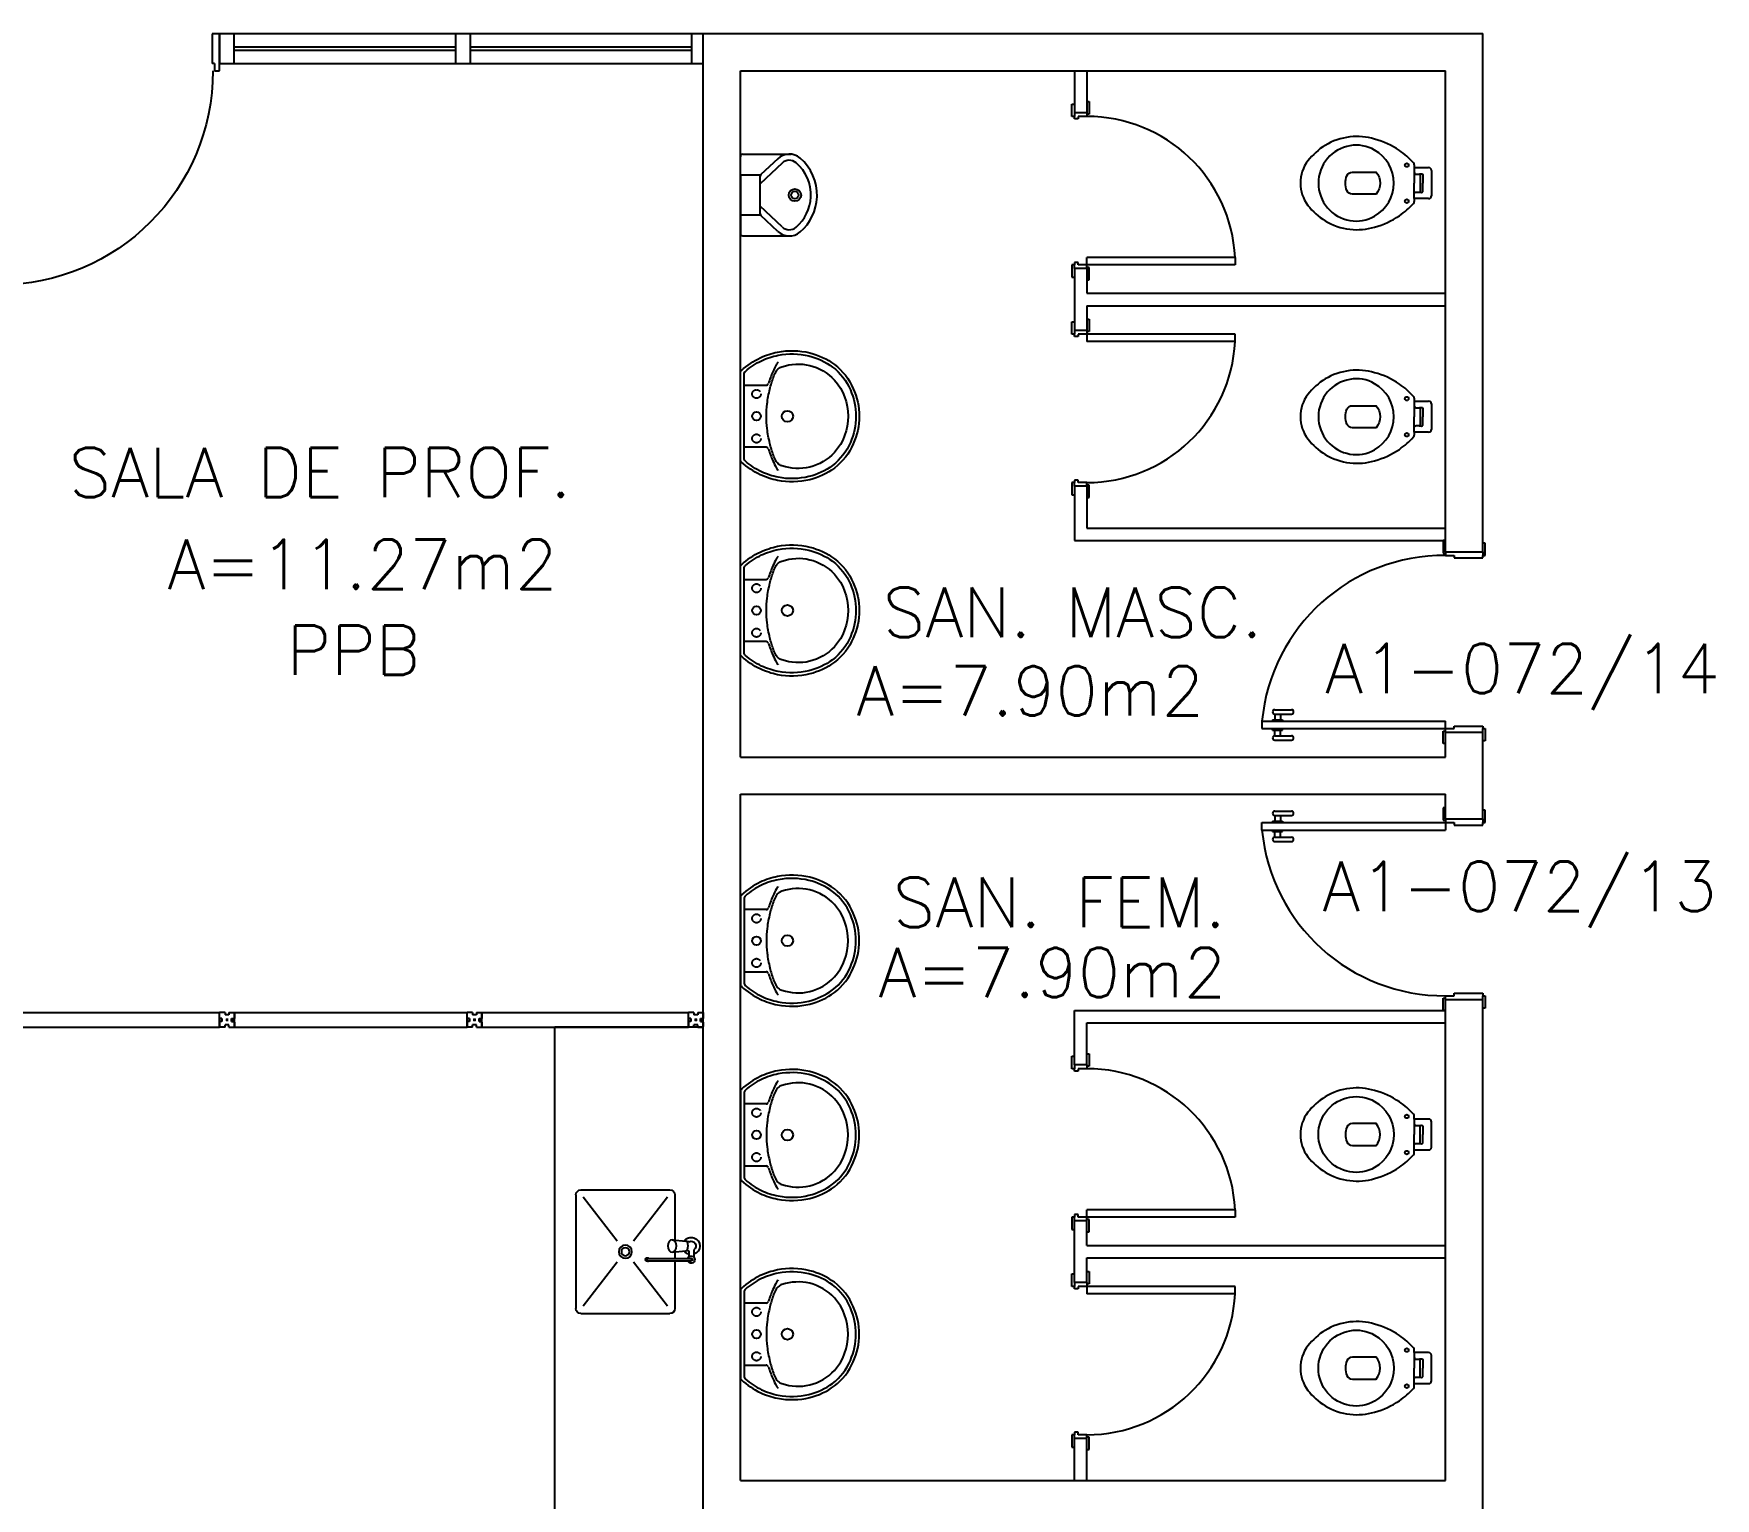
# Model space of a CAD drawing. Extents: x -31 to 207, y 425 to 518.
# Drawn here: x 48.51 to 55.3, y 447.4 to 453.32 of the extents above; entities that cross this region are included whole.
import ezdxf
from ezdxf.enums import TextEntityAlignment as Align

# ---------------------------------------------------------------- set-up
doc = ezdxf.new("R2010")
doc.units = 0
doc.header["$LTSCALE"] = 0.01
doc.header["$MEASUREMENT"] = 0
doc.linetypes.add('HIDDEN', pattern=[0.375, 0.25, -0.125])
doc.layers.get('0').update_dxf_attribs({"linetype": 'CONTINUOUS'})
for name, color, linetype in [('ALV', 2, 'CONTINUOUS'), ('AREA', 2, 'CONTINUOUS'), ('BANC', 2, 'CONTINUOUS'), ('DIV', 2, 'CONTINUOUS'), ('PEÇAS', 1, 'CONTINUOUS'), ('PORTA', 2, 'CONTINUOUS'), ('TEXT_CENTRO_CUSTO', 1, 'CONTINUOUS'), ('TEXTO', 2, 'CONTINUOUS'), ('TEXTO-ENDEREÇO', 2, 'CONTINUOUS')]:
    doc.layers.add(name, color=color, linetype=linetype)
doc.styles.add('UNB-100', font='simplex.shx', dxfattribs={"height": 0.2})
doc.styles.add('UNB-100-1', font='simplex.shx', dxfattribs={"height": 0.2})

# ---------------------------------------------------------------- blocks, each defined once
blk = doc.blocks.new('INOXA1-P-TTN')
for p, q in [((0.12, 0.23), (0.12, 0.0472)), ((0.22, 0.25), (0.14, 0.25)), ((0.15, 0.22), (0.287, 0.0427)), ((0.5, 0.25), (0.22, 0.25)), ((0.353, 0.0427), (0.49, 0.22)), ((0.52, 0.23), (0.52, -0.23)), ((0.043, 0.0076), (0.043, -0.022)), ((0.0623, 0.04), (0.0709, 0.04)), ((0.131, 0.0482), (0.0755, 0.0432)), ((0.131, -0.0018), (0.0755, 0.0032)), ((0.22, -0.0268), (0.0536, -0.0268)), ((0.22, -0.0368), (0.0536, -0.0368)), ((0.063, -0.0031), (0.063, -0.0207)), ((0.12, -0.0008), (0.12, -0.0268)), ((0.12, -0.0368), (0.12, -0.23)), ((0.15, -0.22), (0.287, -0.0427)), ((0.2309, -0.0268), (0.22, -0.0268)), ((0.2309, -0.0368), (0.22, -0.0368)), ((0.353, -0.0427), (0.49, -0.22)), ((0.22, -0.25), (0.14, -0.25)), ((0.5, -0.25), (0.22, -0.25))]:
    blk.add_line(p, q)
blk.add_lwpolyline([(0.0755, 0.0032), (0.0724, 0.0044), (0.069, 0.0091), (0.067, 0.0151), (0.0663, 0.0232), (0.067, 0.0313), (0.069, 0.0374), (0.0724, 0.042), (0.0755, 0.0432)])
blk.add_lwpolyline([(0.131, 0.0482), (0.1372, 0.0465), (0.1431, 0.0409), (0.1467, 0.0332), (0.1481, 0.0232), (0.1467, 0.0133), (0.1431, 0.0055), (0.1372, -0.0001), (0.131, -0.0018), (0.1249, -0.0001), (0.1189, 0.0055), (0.1153, 0.0133), (0.1139, 0.0232), (0.1153, 0.0332), (0.1189, 0.0409), (0.1249, 0.0465)], close=True)
for radius in [0.0266, 0.0163]:
    blk.add_circle((0.32, 0), radius)
for centre, radius, start, end in [((0.14, 0.23), 0.02, 90, 180), ((0.5, 0.23), 0.02, 360, 90), ((0.0536, 0.0232), 0.0349, 36.17047, 252.25677), ((0.0536, 0.0232), 0.0189, 62.73673, 235.73755), ((0.073, -0.0031), 0.01, 102.82848, 180), ((0.0536, 0.0232), 0.0349, 285.53733, 323.99874), ((0.0536, -0.0318), 0.0145, 20.16101, 339.83899), ((0.0536, -0.0318), 0.005, 90.00373, 269.99627), ((0.2309, -0.0318), 0.00738, 222.65589, 137.34411), ((0.2309, -0.0318), 0.005, 269.99352, 90.00648), ((0.14, -0.23), 0.02, 180, 270), ((0.5, -0.23), 0.02, 270, 360)]:
    blk.add_arc(centre, radius, start, end)
blk = doc.blocks.new('MICTR-P')
for p, q in [((0, 0.08), (0, 0.155)), ((0.01, 0.165), (0.2051, 0.165)), ((0.151, 0.147), (0.0831, 0.083)), ((0, 0.08), (0, -0.08)), ((0.081, 0.08), (0, 0.08)), ((0.1681, 0.1288), (0.08, 0.0456)), ((0.08, -0.0757), (0.08, 0.0757)), ((0.1681, -0.1288), (0.08, -0.0456)), ((0, -0.08), (0, -0.155)), ((0, -0.08), (0.081, -0.08)), ((0.151, -0.147), (0.0831, -0.083)), ((0.01, -0.165), (0.2051, -0.165))]:
    blk.add_line(p, q)
for radius in [0.025, 0.015]:
    blk.add_circle((0.22, 0), radius)
for centre, radius, start, end in [((0.01, 0.155), 0.01, 90, 180), ((0.1973, 0.0979), 0.0675, 49.53195, 133.36342), ((0.1973, 0.0979), 0.0425, 49.53195, 133.36342), ((0.1137, 0), 0.1963, 358.27925, 49.53195), ((0.09, 0.0757), 0.01, 133.36342, 180), ((0.1137, 0), 0.1713, 357.40045, 49.53195), ((0.1137, 0), 0.1713, 310.46805, 357.35095), ((0.1137, 0), 0.1963, 310.46805, 357.70121), ((0.09, -0.0757), 0.01, 180, 226.63658), ((0.1973, -0.0979), 0.0425, 226.63658, 310.46805), ((0.01, -0.155), 0.01, 180, 270), ((0.1973, -0.0979), 0.0675, 226.63658, 310.46805)]:
    blk.add_arc(centre, radius, start, end)
blk = doc.blocks.new('DIV-SLS')
for p, q in [((-0.0051, 0), (0.0051, 0)), ((0, -0.0051), (0, 0.0051)), ((0.0205, 0.006), (0.03, 0.006)), ((0.0205, -0.006), (0.0205, 0.006)), ((0.03, 0.03), (0.97, 0.03)), ((0.03, 0.03), (0.03, -0.03)), ((0.03, 0.009), (0.03, 0.027)), ((0.03, 0.005), (0.03, -0.005)), ((0.97, 0.03), (0.97, -0.03)), ((0.9795, 0.006), (0.97, 0.006)), ((0.97, 0.005), (0.97, -0.005)), ((0.9795, -0.006), (0.9795, 0.006)), ((1.0051, 0), (0.9949, 0)), ((0.9949, 0), (1.0051, 0)), ((1, -0.0051), (1, 0.0051)), ((0.0205, -0.006), (0.03, -0.006)), ((0.03, -0.03), (0.03, -0.009)), ((0.03, -0.009), (0.03, -0.027)), ((0.03, -0.03), (0.97, -0.03)), ((0.9795, -0.006), (0.97, -0.006))]:
    blk.add_line(p, q)
blk = doc.blocks.new('MTT-SLS')
for p, q in [((-0.008, 0.03), (-0.03, 0.03)), ((-0.03, 0.03), (-0.03, 0.006)), ((-0.0185, 0.006), (-0.03, 0.006)), ((-0.0185, -0.006), (-0.0185, 0.006)), ((-0.008, 0.03), (-0.008, 0.02)), ((-0.008, 0.02), (0.008, 0.02)), ((-0.0051, 0), (0.0051, 0)), ((0, -0.0051), (0, 0.0051)), ((0.008, 0.03), (0.03, 0.03)), ((0.008, 0.03), (0.008, 0.02)), ((0.0205, -0.006), (0.0205, 0.006)), ((0.0205, 0.006), (0.03, 0.006)), ((0.03, 0.006), (0.03, 0.03)), ((-0.03, -0.03), (-0.03, -0.006)), ((-0.0185, -0.006), (-0.03, -0.006)), ((-0.008, -0.03), (-0.03, -0.03)), ((-0.008, -0.02), (0.008, -0.02)), ((-0.008, -0.03), (-0.008, -0.02)), ((0.008, -0.03), (0.008, -0.02)), ((0.008, -0.03), (0.03, -0.03)), ((0.0205, -0.006), (0.03, -0.006)), ((0.03, -0.006), (0.03, -0.03))]:
    blk.add_line(p, q)
blk = doc.blocks.new('PDV1E-SLS')
at = {"layer": 'DIV'}
for p, q in [((-0.94, 0.075), (-0.91, 0.075)), ((-0.94, 0.06), (-0.94, 0.075)), ((-0.91, 0.075), (-0.91, -0.0449)), ((0, 0.075), (-0.03, 0.075)), ((-0.03, 0.075), (-0.03, -0.0449)), ((0, 0.06), (0, 0.075)), ((-0.94, -0.06), (-0.94, 0.06)), ((0, -0.06), (0, 0.06)), ((0, 0), (0.0116, 0)), ((-0.94, -0.075), (-0.94, -0.0597)), ((-0.9199, -0.0449), (-0.9199, -0.075)), ((-0.9199, -0.0449), (-0.91, -0.0449)), ((-0.0201, -0.0449), (-0.03, -0.0449)), ((-0.0201, -0.0449), (-0.0201, -0.075)), ((0, -0.075), (0, -0.0597)), ((-0.9199, -0.075), (-0.94, -0.075)), ((-0.0521, -0.0755), (-0.0821, -0.0755)), ((-0.0817, -0.0755), (-0.0817, -0.9397)), ((-0.0517, -0.0755), (-0.0517, -0.9397)), ((-0.0201, -0.075), (0, -0.075)), ((-0.1238, -0.8997), (-0.1238, -0.8097)), ((-0.1138, -0.8097), (-0.1237, -0.8097)), ((-0.1138, -0.8897), (-0.1138, -0.8097)), ((-0.0192, -0.8097), (-0.0093, -0.8097)), ((-0.0192, -0.8897), (-0.0192, -0.8097)), ((-0.0092, -0.8997), (-0.0092, -0.8097)), ((-0.1238, -0.8997), (-0.0838, -0.8997)), ((-0.1138, -0.8897), (-0.0838, -0.8897)), ((-0.0817, -0.9397), (-0.0517, -0.9397)), ((-0.0192, -0.8897), (-0.0492, -0.8897)), ((-0.0092, -0.8997), (-0.0492, -0.8997))]:
    blk.add_line(p, q, dxfattribs=at)
blk.add_arc((-0.0485, -0.0751), 0.8651, 180, 270, dxfattribs=at)

msp = doc.modelspace()

# ---------------------------------------------------------------- linework, layer by layer
msp.add_line((50.2844, 449.3305), (50.2946, 449.3305))
at = {"layer": 'ALV'}
for p, q in [((51.2145, 447.3181), (51.2145, 453.3181)), ((51.2145, 453.3181), (54.3645, 453.3181)), ((54.3645, 451.2231), (54.3645, 453.3181)), ((51.3645, 450.3931), (51.3645, 453.1681)), ((51.3645, 453.1681), (54.2145, 453.1681)), ((54.2145, 451.2231), (54.2145, 453.1681)), ((54.2145, 451.2231), (54.3645, 451.2231)), ((54.2145, 450.4931), (54.3645, 450.4931)), ((54.2145, 450.3931), (54.2145, 450.4931)), ((54.3645, 450.1431), (54.3645, 450.4931)), ((51.3645, 450.3931), (54.2145, 450.3931)), ((51.3645, 450.2431), (54.2145, 450.2431)), ((51.3645, 447.4681), (51.3645, 450.2431)), ((54.2145, 450.1431), (54.2145, 450.2431)), ((54.2145, 450.1431), (54.3645, 450.1431)), ((54.2145, 449.4131), (54.3645, 449.4131)), ((54.2145, 447.4681), (54.2145, 449.4131)), ((54.3645, 443.3009), (54.3645, 449.4131)), ((51.3645, 447.4681), (54.2145, 447.4681))]:
    msp.add_line(p, q, dxfattribs=at)
at = {"layer": 'BANC'}
msp.add_line((50.6145, 447.3181), (50.6145, 449.3005), dxfattribs=at)
at = {"layer": 'DIV'}
for p, q in [((49.319, 453.3174), (49.259, 453.3174)), ((49.259, 453.3174), (49.259, 453.1983)), ((49.319, 453.3174), (49.259, 453.3174)), ((49.259, 453.3174), (49.259, 453.1983)), ((49.319, 453.1974), (49.319, 453.3174)), ((49.319, 453.1974), (49.319, 453.3174)), ((50.2131, 453.3174), (49.3196, 453.3174)), ((50.2731, 453.3174), (50.2131, 453.3174)), ((50.2131, 453.3174), (50.2131, 453.1983)), ((50.2731, 453.3174), (50.2131, 453.3174)), ((50.2131, 453.3174), (50.2131, 453.1983)), ((51.1666, 453.3174), (50.2731, 453.3174)), ((50.2731, 453.1974), (50.2731, 453.3174)), ((50.2731, 453.1974), (50.2731, 453.3174)), ((51.1666, 453.3174), (51.1666, 453.1983)), ((51.2145, 453.3174), (51.1666, 453.3174)), ((51.1666, 453.3174), (51.1666, 453.1983)), ((51.2145, 453.3174), (51.1666, 453.3174)), ((49.319, 453.2514), (50.2131, 453.2514)), ((50.2131, 453.2634), (49.3196, 453.2634)), ((50.2725, 453.2514), (51.1666, 453.2514)), ((51.1666, 453.2634), (50.2731, 453.2634)), ((49.259, 453.1974), (49.319, 453.1974)), ((49.259, 453.1974), (49.319, 453.1974)), ((49.259, 453.1974), (49.319, 453.1974)), ((49.319, 453.1974), (50.2131, 453.1974)), ((50.2131, 453.1974), (50.2731, 453.1974)), ((50.2131, 453.1974), (50.2731, 453.1974)), ((50.2131, 453.1974), (50.2731, 453.1974)), ((50.2725, 453.1974), (51.1666, 453.1974)), ((51.1666, 453.1974), (51.2145, 453.1974)), ((51.1666, 453.1974), (51.2145, 453.1974)), ((51.1666, 453.1974), (51.2145, 453.1974)), ((52.7145, 453.1681), (52.7145, 452.9981)), ((52.7645, 453.1681), (52.7645, 452.9981)), ((52.7045, 452.9831), (52.7045, 453.0331)), ((52.7045, 453.0331), (52.7145, 453.0331)), ((52.7645, 453.0431), (52.7745, 453.0431)), ((52.7745, 453.0431), (52.7745, 452.9931)), ((52.7145, 452.9831), (52.7045, 452.9831)), ((52.7645, 452.9981), (52.7145, 452.9981)), ((52.7145, 452.9981), (52.7145, 452.9831)), ((52.7145, 452.9731), (52.7145, 452.9831)), ((52.7295, 452.9731), (52.7145, 452.9731)), ((52.7645, 452.9831), (52.7295, 452.9831)), ((52.7295, 452.9831), (52.7295, 452.9731)), ((52.7645, 452.9981), (52.7645, 452.9931)), ((52.7745, 452.9931), (52.7645, 452.9931)), ((52.7645, 452.9931), (52.7645, 452.9831)), ((53.3645, 452.4131), (52.7645, 452.4131)), ((52.7645, 452.3831), (52.7645, 452.4131)), ((53.3645, 452.4131), (53.3645, 452.3831)), ((52.7145, 452.3831), (52.7045, 452.3831)), ((52.7045, 452.3831), (52.7045, 452.3331)), ((52.7045, 452.3331), (52.7145, 452.3331)), ((52.7295, 452.3931), (52.7145, 452.3931)), ((52.7145, 452.3931), (52.7145, 452.3831)), ((52.7145, 452.3681), (52.7145, 452.3831)), ((52.7645, 452.3681), (52.7145, 452.3681)), ((52.7145, 452.3681), (52.7145, 452.1181)), ((52.7295, 452.3831), (52.7295, 452.3931)), ((52.7645, 452.3831), (52.7295, 452.3831)), ((52.7645, 452.3731), (52.7645, 452.3831)), ((53.3645, 452.3831), (52.7645, 452.3831)), ((52.7745, 452.3731), (52.7645, 452.3731)), ((52.7645, 452.3681), (52.7645, 452.3731)), ((52.7645, 452.3681), (52.7645, 452.2681)), ((52.7745, 452.3231), (52.7745, 452.3731)), ((52.7645, 452.3231), (52.7745, 452.3231)), ((52.7645, 452.2681), (54.2145, 452.2681)), ((52.7645, 452.2181), (54.2145, 452.2181)), ((52.7645, 452.2181), (52.7645, 452.1181)), ((52.7045, 452.1031), (52.7045, 452.1531)), ((52.7045, 452.1531), (52.7145, 452.1531)), ((52.7645, 452.1631), (52.7745, 452.1631)), ((52.7745, 452.1631), (52.7745, 452.1131)), ((52.7145, 452.1031), (52.7045, 452.1031)), ((52.7645, 452.1181), (52.7145, 452.1181)), ((52.7145, 452.1181), (52.7145, 452.1031)), ((52.7145, 452.0931), (52.7145, 452.1031)), ((52.7295, 452.0931), (52.7145, 452.0931)), ((52.7645, 452.1031), (52.7295, 452.1031)), ((52.7295, 452.1031), (52.7295, 452.0931)), ((52.7645, 452.1181), (52.7645, 452.1131)), ((52.7745, 452.1131), (52.7645, 452.1131)), ((52.7645, 452.1131), (52.7645, 452.1031)), ((53.3645, 452.1031), (52.7645, 452.1031)), ((52.7645, 452.1031), (52.7645, 452.0731)), ((53.3645, 452.0731), (52.7645, 452.0731)), ((53.3645, 452.0731), (53.3645, 452.1031)), ((52.7295, 451.5131), (52.7145, 451.5131)), ((52.7145, 451.5131), (52.7145, 451.5031)), ((52.7295, 451.5031), (52.7295, 451.5131)), ((52.7145, 451.5031), (52.7045, 451.5031)), ((52.7045, 451.5031), (52.7045, 451.4531)), ((52.7045, 451.4531), (52.7145, 451.4531)), ((52.7145, 451.4881), (52.7145, 451.5031)), ((52.7145, 451.4881), (52.7145, 451.2681)), ((52.7645, 451.4881), (52.7145, 451.4881)), ((52.7645, 451.5031), (52.7295, 451.5031)), ((52.7645, 451.4931), (52.7645, 451.5031)), ((52.7745, 451.4931), (52.7645, 451.4931)), ((52.7645, 451.4881), (52.7645, 451.4931)), ((52.7645, 451.4881), (52.7645, 451.3181)), ((52.7645, 451.4431), (52.7745, 451.4431)), ((52.7745, 451.4431), (52.7745, 451.4931)), ((52.7645, 451.3181), (54.2145, 451.3181)), ((52.7145, 451.2681), (54.2145, 451.2681)), ((50.31, 449.3365), (50.3195, 449.3365)), ((50.31, 449.3365), (50.31, 449.3245)), ((50.3195, 449.3605), (51.1545, 449.3605)), ((50.3195, 449.3605), (50.3195, 449.3395)), ((50.3195, 449.3005), (50.3195, 449.3605)), ((50.3195, 449.3395), (50.3195, 449.3575)), ((51.1545, 449.3005), (51.1545, 449.3605)), ((51.164, 449.3365), (51.1545, 449.3365)), ((51.164, 449.3365), (51.164, 449.3245)), ((51.205, 449.3365), (51.2145, 449.3365)), ((51.205, 449.3365), (51.205, 449.3245)), ((51.2145, 449.3605), (51.2145, 449.3395)), ((51.2145, 449.3005), (51.2145, 449.3605)), ((51.2145, 449.3395), (51.2145, 449.3575)), ((52.7145, 449.1481), (52.7145, 449.3681)), ((52.7145, 449.3681), (54.2145, 449.3681)), ((50.2895, 449.3356), (50.2895, 449.3254)), ((50.31, 449.3245), (50.3195, 449.3245)), ((50.3195, 449.3255), (50.3195, 449.3355)), ((50.3195, 449.3215), (50.3195, 449.3035)), ((50.3195, 449.3005), (51.1545, 449.3005)), ((51.2145, 449.3005), (50.6145, 449.3005)), ((51.1545, 449.3255), (51.1545, 449.3355)), ((51.164, 449.3245), (51.1545, 449.3245)), ((51.1896, 449.3305), (51.1794, 449.3305)), ((51.1794, 449.3305), (51.1896, 449.3305)), ((51.1794, 449.3305), (51.1896, 449.3305)), ((51.1845, 449.3356), (51.1845, 449.3254)), ((51.1845, 449.3356), (51.1845, 449.3254)), ((51.205, 449.3245), (51.2145, 449.3245)), ((51.2145, 449.3255), (51.2145, 449.3355)), ((51.2145, 449.3215), (51.2145, 449.3035)), ((52.7645, 449.1481), (52.7645, 449.3181)), ((52.7645, 449.3181), (54.2145, 449.3181)), ((52.7045, 449.1831), (52.7145, 449.1831)), ((52.7045, 449.1331), (52.7045, 449.1831)), ((52.7145, 449.1331), (52.7045, 449.1331)), ((52.7145, 449.1481), (52.7145, 449.1331)), ((52.7645, 449.1481), (52.7145, 449.1481)), ((52.7145, 449.1231), (52.7145, 449.1331)), ((52.7295, 449.1331), (52.7295, 449.1231)), ((52.7645, 449.1331), (52.7295, 449.1331)), ((52.7645, 449.1931), (52.7745, 449.1931)), ((52.7645, 449.1481), (52.7645, 449.1431)), ((52.7645, 449.1431), (52.7645, 449.1331)), ((52.7745, 449.1431), (52.7645, 449.1431)), ((52.7745, 449.1931), (52.7745, 449.1431)), ((52.7295, 449.1231), (52.7145, 449.1231)), ((52.7045, 448.5331), (52.7045, 448.4831)), ((52.7145, 448.5331), (52.7045, 448.5331)), ((52.7145, 448.5431), (52.7145, 448.5331)), ((52.7295, 448.5431), (52.7145, 448.5431)), ((52.7145, 448.5181), (52.7145, 448.5331)), ((52.7295, 448.5331), (52.7295, 448.5431)), ((52.7645, 448.5331), (52.7295, 448.5331)), ((52.7645, 448.5331), (52.7645, 448.5631)), ((53.3645, 448.5631), (52.7645, 448.5631)), ((53.3645, 448.5331), (52.7645, 448.5331)), ((52.7645, 448.5231), (52.7645, 448.5331)), ((52.7645, 448.5181), (52.7645, 448.5231)), ((52.7745, 448.5231), (52.7645, 448.5231)), ((52.7745, 448.4731), (52.7745, 448.5231)), ((53.3645, 448.5631), (53.3645, 448.5331)), ((52.7045, 448.4831), (52.7145, 448.4831)), ((52.7145, 448.2681), (52.7145, 448.5181)), ((52.7645, 448.5181), (52.7145, 448.5181)), ((52.7645, 448.4181), (52.7645, 448.5181)), ((52.7645, 448.4731), (52.7745, 448.4731)), ((52.7645, 448.4181), (54.2145, 448.4181)), ((52.7645, 448.2681), (52.7645, 448.3681)), ((52.7645, 448.3681), (54.2145, 448.3681)), ((52.7045, 448.3031), (52.7145, 448.3031)), ((52.7045, 448.2531), (52.7045, 448.3031)), ((52.7145, 448.2531), (52.7045, 448.2531)), ((52.7145, 448.2681), (52.7145, 448.2531)), ((52.7645, 448.2681), (52.7145, 448.2681)), ((52.7145, 448.2431), (52.7145, 448.2531)), ((52.7295, 448.2531), (52.7295, 448.2431)), ((52.7645, 448.2531), (52.7295, 448.2531)), ((52.7645, 448.3131), (52.7745, 448.3131)), ((52.7645, 448.2681), (52.7645, 448.2631)), ((52.7645, 448.2631), (52.7645, 448.2531)), ((52.7745, 448.2631), (52.7645, 448.2631)), ((52.7645, 448.2531), (52.7645, 448.2231)), ((53.3645, 448.2531), (52.7645, 448.2531)), ((52.7745, 448.3131), (52.7745, 448.2631)), ((53.3645, 448.2231), (53.3645, 448.2531)), ((52.7295, 448.2431), (52.7145, 448.2431)), ((53.3645, 448.2231), (52.7645, 448.2231)), ((52.7045, 447.6531), (52.7045, 447.6031)), ((52.7145, 447.6531), (52.7045, 447.6531)), ((52.7145, 447.6631), (52.7145, 447.6531)), ((52.7295, 447.6631), (52.7145, 447.6631)), ((52.7145, 447.6381), (52.7145, 447.6531)), ((52.7645, 447.6381), (52.7145, 447.6381)), ((52.7145, 447.4681), (52.7145, 447.6381)), ((52.7295, 447.6531), (52.7295, 447.6631)), ((52.7645, 447.6531), (52.7295, 447.6531)), ((52.7645, 447.6431), (52.7645, 447.6531)), ((52.7645, 447.6381), (52.7645, 447.6431)), ((52.7745, 447.6431), (52.7645, 447.6431)), ((52.7645, 447.4681), (52.7645, 447.6381)), ((52.7745, 447.5931), (52.7745, 447.6431)), ((52.7045, 447.6031), (52.7145, 447.6031)), ((52.7645, 447.5931), (52.7745, 447.5931))]:
    msp.add_line(p, q, dxfattribs=at)
for centre, start, end in [((52.7645, 452.3831), 2.86599, 90), ((52.7645, 452.1031), 270, 357.13401), ((52.7645, 448.5331), 2.86599, 90), ((52.7645, 448.2531), 270, 357.13401)]:
    msp.add_arc(centre, 0.6, start, end, dxfattribs=at)
at = {"layer": 'PEÇAS'}
for p, q in [((54.0877, 452.7882), (54.0877, 452.783)), ((54.0877, 452.783), (54.0877, 452.7762)), ((54.0877, 452.7762), (54.1457, 452.7762)), ((54.1577, 452.7652), (54.1577, 452.7137)), ((54.1577, 452.7137), (54.1577, 452.6622)), ((54.0877, 452.6512), (54.0877, 452.6444)), ((54.1457, 452.6512), (54.0877, 452.6512)), ((54.0877, 452.6444), (54.0877, 452.6392)), ((51.3795, 451.8966), (51.4685, 451.8966)), ((54.0877, 451.8438), (54.0877, 451.8386)), ((54.0877, 451.8386), (54.0877, 451.8318)), ((54.0877, 451.8318), (54.1457, 451.8318)), ((54.1577, 451.8208), (54.1577, 451.7693)), ((54.1577, 451.7693), (54.1577, 451.7178)), ((54.0877, 451.7068), (54.0877, 451.7)), ((54.1457, 451.7068), (54.0877, 451.7068)), ((54.0877, 451.7), (54.0877, 451.6948)), ((51.4685, 451.6456), (51.3795, 451.6456)), ((51.3795, 451.1112), (51.4685, 451.1112)), ((51.4685, 450.8602), (51.3795, 450.8602)), ((51.4685, 449.7761), (51.3795, 449.7761)), ((51.3795, 449.5251), (51.4685, 449.5251)), ((51.4685, 448.9907), (51.3795, 448.9907)), ((54.0877, 448.9363), (54.0877, 448.9415)), ((54.0877, 448.9295), (54.0877, 448.9363)), ((54.1457, 448.9295), (54.0877, 448.9295)), ((54.1577, 448.867), (54.1577, 448.9185)), ((54.1577, 448.8155), (54.1577, 448.867)), ((54.0877, 448.8045), (54.1457, 448.8045)), ((54.0877, 448.7977), (54.0877, 448.8045)), ((54.0877, 448.7925), (54.0877, 448.7977)), ((51.3795, 448.7397), (51.4685, 448.7397)), ((51.4685, 448.1854), (51.3795, 448.1854)), ((54.0877, 447.9918), (54.0877, 447.997)), ((54.0877, 447.985), (54.0877, 447.9918)), ((54.1457, 447.985), (54.0877, 447.985)), ((51.3795, 447.9344), (51.4685, 447.9344)), ((54.1577, 447.9225), (54.1577, 447.974)), ((54.1577, 447.871), (54.1577, 447.9225)), ((54.0877, 447.86), (54.1457, 447.86)), ((54.0877, 447.8532), (54.0877, 447.86)), ((54.0877, 447.848), (54.0877, 447.8532))]:
    msp.add_line(p, q, dxfattribs=at)
for points in [[(54.0057, 452.7137, 0.268395), (53.9277, 452.8472, 0.179674), (53.8277, 452.8647, 0.170707), (53.7372, 452.8137, 0.179561), (53.7002, 452.7137, 0.179561), (53.7372, 452.6137, 0.170707), (53.8277, 452.5627, 0.179674), (53.9277, 452.5802, 0.268395)], [(53.8152, 452.6837, -0.183333), (53.8152, 452.7437, -0.302776), (53.8377, 452.7582), (53.9337, 452.7582, -0.370787), (53.9337, 452.6692), (53.8377, 452.6692, -0.302776)], [(51.8445, 451.7711, -0.108162), (51.8206, 451.6596, -0.130345), (51.7445, 451.5616, -0.098496), (51.6445, 451.5146, -0.106524), (51.5145, 451.5116, -0.056129), (51.4445, 451.5346, -0.077465), (51.369, 451.5861, -0.260144), (51.3645, 451.5961), (51.3645, 451.7711), (51.3645, 451.9461, -0.260144), (51.369, 451.9561, -0.077465), (51.4445, 452.0076, -0.056129), (51.5145, 452.0306, -0.106524), (51.6445, 452.0276, -0.098496), (51.7445, 451.9806, -0.130345), (51.8206, 451.8826, -0.108162)], [(51.7995, 451.7711, -0.185962), (51.7445, 451.6246, -0.148743), (51.6445, 451.5656, -0.142138), (51.5325, 451.5711, -0.114165), (51.5169, 451.5792, -0.094603), (51.507, 451.5923, -0.04407), (51.4982, 451.6138, -0.029789), (51.4835, 451.6611, -0.032251), (51.4725, 451.7211, -0.033186), (51.4695, 451.7711, -0.033186), (51.4725, 451.8211, -0.032251), (51.4835, 451.8811, -0.029789), (51.4982, 451.9284, -0.04407), (51.507, 451.9498, -0.094603), (51.5169, 451.963, -0.114165), (51.5325, 451.9711, -0.142138), (51.6445, 451.9766, -0.148743), (51.7445, 451.9176, -0.185962)], [(54.0057, 451.7693, 0.268395), (53.9277, 451.9028, 0.179674), (53.8277, 451.9203, 0.170707), (53.7372, 451.8693, 0.179561), (53.7002, 451.7693, 0.179561), (53.7372, 451.6693, 0.170707), (53.8277, 451.6183, 0.179674), (53.9277, 451.6358, 0.268395)], [(53.8152, 451.7393, -0.183333), (53.8152, 451.7993, -0.302776), (53.8377, 451.8138), (53.9337, 451.8138, -0.370787), (53.9337, 451.7248), (53.8377, 451.7248, -0.302776)], [(51.8445, 450.9857, -0.108162), (51.8206, 450.8742, -0.130345), (51.7445, 450.7762, -0.098496), (51.6445, 450.7292, -0.106524), (51.5145, 450.7262, -0.056129), (51.4445, 450.7492, -0.077465), (51.369, 450.8007, -0.260144), (51.3645, 450.8107), (51.3645, 450.9857), (51.3645, 451.1607, -0.260144), (51.369, 451.1707, -0.077465), (51.4445, 451.2222, -0.056129), (51.5145, 451.2452, -0.106524), (51.6445, 451.2422, -0.098496), (51.7445, 451.1952, -0.130345), (51.8206, 451.0972, -0.108162)], [(51.7995, 450.9857, -0.185962), (51.7445, 450.8392, -0.148743), (51.6445, 450.7802, -0.142138), (51.5325, 450.7857, -0.114165), (51.5169, 450.7938, -0.094603), (51.507, 450.8069, -0.04407), (51.4982, 450.8284, -0.029789), (51.4835, 450.8757, -0.032251), (51.4725, 450.9357, -0.033186), (51.4695, 450.9857, -0.033186), (51.4725, 451.0357, -0.032251), (51.4835, 451.0957, -0.029789), (51.4982, 451.143, -0.04407), (51.507, 451.1644, -0.094603), (51.5169, 451.1776, -0.114165), (51.5325, 451.1857, -0.142138), (51.6445, 451.1912, -0.148743), (51.7445, 451.1322, -0.185962)], [(51.8445, 449.6506, 0.108162), (51.8206, 449.7621, 0.130345), (51.7445, 449.8601, 0.098496), (51.6445, 449.9071, 0.106524), (51.5145, 449.9101, 0.056129), (51.4445, 449.8871, 0.077465), (51.369, 449.8356, 0.260144), (51.3645, 449.8256), (51.3645, 449.6506), (51.3645, 449.4756, 0.260144), (51.369, 449.4656, 0.077465), (51.4445, 449.4141, 0.056129), (51.5145, 449.3911, 0.106524), (51.6445, 449.3941, 0.098496), (51.7445, 449.4411, 0.130345), (51.8206, 449.5391, 0.108162)], [(51.7995, 449.6506, 0.185962), (51.7445, 449.7971, 0.148743), (51.6445, 449.8561, 0.142138), (51.5325, 449.8506, 0.114165), (51.5169, 449.8424, 0.094603), (51.507, 449.8293, 0.04407), (51.4982, 449.8079, 0.029789), (51.4835, 449.7606, 0.032251), (51.4725, 449.7006, 0.033186), (51.4695, 449.6506, 0.033186), (51.4725, 449.6006, 0.032251), (51.4835, 449.5406, 0.029789), (51.4982, 449.4933, 0.04407), (51.507, 449.4718, 0.094603), (51.5169, 449.4587, 0.114165), (51.5325, 449.4506, 0.142138), (51.6445, 449.4451, 0.148743), (51.7445, 449.5041, 0.185962)], [(51.8445, 448.8652, 0.108162), (51.8206, 448.9767, 0.130345), (51.7445, 449.0747, 0.098496), (51.6445, 449.1217, 0.106524), (51.5145, 449.1247, 0.056129), (51.4445, 449.1017, 0.077465), (51.369, 449.0502, 0.260144), (51.3645, 449.0402), (51.3645, 448.8652), (51.3645, 448.6902, 0.260144), (51.369, 448.6802, 0.077465), (51.4445, 448.6287, 0.056129), (51.5145, 448.6057, 0.106524), (51.6445, 448.6087, 0.098496), (51.7445, 448.6557, 0.130345), (51.8206, 448.7537, 0.108162)], [(51.7995, 448.8652, 0.185962), (51.7445, 449.0117, 0.148743), (51.6445, 449.0707, 0.142138), (51.5325, 449.0652, 0.114165), (51.5169, 449.0571, 0.094603), (51.507, 449.0439, 0.04407), (51.4982, 449.0225, 0.029789), (51.4835, 448.9752, 0.032251), (51.4725, 448.9152, 0.033186), (51.4695, 448.8652, 0.033186), (51.4725, 448.8152, 0.032251), (51.4835, 448.7552, 0.029789), (51.4982, 448.7079, 0.04407), (51.507, 448.6864, 0.094603), (51.5169, 448.6733, 0.114165), (51.5325, 448.6652, 0.142138), (51.6445, 448.6597, 0.148743), (51.7445, 448.7187, 0.185962)], [(54.0057, 448.867, -0.268395), (53.9277, 448.7335, -0.179674), (53.8277, 448.716, -0.170707), (53.7372, 448.767, -0.179561), (53.7002, 448.867, -0.179561), (53.7372, 448.967, -0.170707), (53.8277, 449.018, -0.179674), (53.9277, 449.0005, -0.268395)], [(53.8152, 448.897, 0.183333), (53.8152, 448.837, 0.302776), (53.8377, 448.8225), (53.9337, 448.8225, 0.370787), (53.9337, 448.9115), (53.8377, 448.9115, 0.302776)], [(51.8445, 448.0599, 0.108162), (51.8206, 448.1714, 0.130345), (51.7445, 448.2694, 0.098496), (51.6445, 448.3164, 0.106524), (51.5145, 448.3194, 0.056129), (51.4445, 448.2964, 0.077465), (51.369, 448.2449, 0.260144), (51.3645, 448.2349), (51.3645, 448.0599), (51.3645, 447.8849, 0.260144), (51.369, 447.8749, 0.077465), (51.4445, 447.8234, 0.056129), (51.5145, 447.8004, 0.106524), (51.6445, 447.8034, 0.098496), (51.7445, 447.8504, 0.130345), (51.8206, 447.9484, 0.108162)], [(51.7995, 448.0599, 0.185962), (51.7445, 448.2064, 0.148743), (51.6445, 448.2654, 0.142138), (51.5325, 448.2599, 0.114165), (51.5169, 448.2518, 0.094603), (51.507, 448.2386, 0.04407), (51.4982, 448.2172, 0.029789), (51.4835, 448.1699, 0.032251), (51.4725, 448.1099, 0.033186), (51.4695, 448.0599, 0.033186), (51.4725, 448.0099, 0.032251), (51.4835, 447.9499, 0.029789), (51.4982, 447.9026, 0.04407), (51.507, 447.8811, 0.094603), (51.5169, 447.868, 0.114165), (51.5325, 447.8599, 0.142138), (51.6445, 447.8544, 0.148743), (51.7445, 447.9134, 0.185962)], [(54.0057, 447.9225, -0.268395), (53.9277, 447.789, -0.179674), (53.8277, 447.7715, -0.170707), (53.7372, 447.8225, -0.179561), (53.7002, 447.9225, -0.179561), (53.7372, 448.0225, -0.170707), (53.8277, 448.0735, -0.179674), (53.9277, 448.056, -0.268395)], [(53.8152, 447.9525, 0.183333), (53.8152, 447.8925, 0.302776), (53.8377, 447.878), (53.9337, 447.878, 0.370787), (53.9337, 447.967), (53.8377, 447.967, 0.302776)]]:
    msp.add_lwpolyline(points, format="xyb", close=True, dxfattribs=at)
for points in [[(54.0877, 452.7762), (54.0877, 452.7137)], [(54.1112, 452.7492), (54.1112, 452.7137), (54.1112, 452.6782)], [(54.0877, 452.6512), (54.0877, 452.7137)], [(54.0877, 451.8318), (54.0877, 451.7693)], [(54.1112, 451.8048), (54.1112, 451.7693), (54.1112, 451.7338)], [(54.0877, 451.7068), (54.0877, 451.7693)], [(54.0877, 448.9295), (54.0877, 448.867)], [(54.0877, 448.8045), (54.0877, 448.867)], [(54.1112, 448.8315), (54.1112, 448.867), (54.1112, 448.9025)], [(54.0877, 447.985), (54.0877, 447.9225)], [(54.0877, 447.86), (54.0877, 447.9225)], [(54.1112, 447.887), (54.1112, 447.9225), (54.1112, 447.958)]]:
    msp.add_lwpolyline(points, dxfattribs=at)
for points in [[(54.0877, 452.7574, 0.380199), (54.0957, 452.7497), (54.1067, 452.7497, 0.087349), (54.1107, 452.7507, -0.172037), (54.1195, 452.7507, -0.102747), (54.1215, 452.7494, -0.167994), (54.1227, 452.7452), (54.1227, 452.7137)], [(54.0877, 452.6701, -0.380199), (54.0957, 452.6777), (54.1067, 452.6777, -0.087349), (54.1107, 452.6767, 0.172037), (54.1195, 452.6767, 0.102747), (54.1215, 452.6781, 0.167994), (54.1227, 452.6822), (54.1227, 452.7137)], [(51.8315, 451.771, -0.108329), (51.8087, 451.6648, -0.130418), (51.7367, 451.572, -0.098355), (51.6415, 451.5272, -0.106392), (51.5171, 451.5243, -0.055971), (51.45, 451.5464, -0.069473), (51.3845, 451.5896, -0.21084), (51.3795, 451.6011), (51.3795, 451.7711), (51.3795, 451.9411, -0.21084), (51.3845, 451.9526, -0.069473), (51.45, 451.9958, -0.055971), (51.5171, 452.0178, -0.106392), (51.6415, 452.0149, -0.098355), (51.7367, 451.9702, -0.130418), (51.8087, 451.8774, -0.108329), (51.8315, 451.7711)], [(54.0877, 451.8129, 0.380199), (54.0957, 451.8053), (54.1067, 451.8053, 0.087349), (54.1107, 451.8063, -0.172037), (54.1195, 451.8063, -0.102747), (54.1215, 451.8049, -0.167994), (54.1227, 451.8008), (54.1227, 451.7693)], [(54.0877, 451.7256, -0.380199), (54.0957, 451.7333), (54.1067, 451.7333, -0.087349), (54.1107, 451.7323, 0.172037), (54.1195, 451.7322, 0.102747), (54.1215, 451.7336, 0.167994), (54.1227, 451.7378), (54.1227, 451.7693)], [(51.8315, 450.9856, -0.108329), (51.8087, 450.8794, -0.130418), (51.7367, 450.7866, -0.098355), (51.6415, 450.7418, -0.106392), (51.5171, 450.7389, -0.055971), (51.45, 450.761, -0.069473), (51.3845, 450.8042, -0.21084), (51.3795, 450.8157), (51.3795, 450.9857), (51.3795, 451.1557, -0.21084), (51.3845, 451.1672, -0.069473), (51.45, 451.2104, -0.055971), (51.5171, 451.2324, -0.106392), (51.6415, 451.2296, -0.098355), (51.7367, 451.1848, -0.130418), (51.8087, 451.092, -0.108329), (51.8315, 450.9857)], [(51.8315, 449.6506, 0.108329), (51.8087, 449.7568, 0.130418), (51.7367, 449.8497, 0.098355), (51.6415, 449.8944, 0.106392), (51.5171, 449.8973, 0.055971), (51.45, 449.8753, 0.069473), (51.3845, 449.8321, 0.21084), (51.3795, 449.8206), (51.3795, 449.6506), (51.3795, 449.4806, 0.21084), (51.3845, 449.469, 0.069473), (51.45, 449.4258, 0.055971), (51.5171, 449.4038, 0.106392), (51.6415, 449.4067, 0.098355), (51.7367, 449.4515, 0.130418), (51.8087, 449.5443, 0.108329), (51.8315, 449.6505)], [(51.8315, 448.8652, 0.108329), (51.8087, 448.9714, 0.130418), (51.7367, 449.0643, 0.098355), (51.6415, 449.109, 0.106392), (51.5171, 449.1119, 0.055971), (51.45, 449.0899, 0.069473), (51.3845, 449.0467, 0.21084), (51.3795, 449.0352), (51.3795, 448.8652), (51.3795, 448.6952, 0.21084), (51.3845, 448.6836, 0.069473), (51.45, 448.6404, 0.055971), (51.5171, 448.6184, 0.106392), (51.6415, 448.6213, 0.098355), (51.7367, 448.6661, 0.130418), (51.8087, 448.7589, 0.108329), (51.8315, 448.8651)], [(54.0877, 448.9106, 0.380199), (54.0957, 448.903), (54.1067, 448.903, 0.087349), (54.1107, 448.904, -0.172037), (54.1195, 448.904, -0.102747), (54.1215, 448.9026, -0.167994), (54.1227, 448.8985), (54.1227, 448.867)], [(54.0877, 448.8234, -0.380199), (54.0957, 448.831), (54.1067, 448.831, -0.087349), (54.1107, 448.83, 0.172037), (54.1195, 448.83, 0.102747), (54.1215, 448.8313, 0.167994), (54.1227, 448.8355), (54.1227, 448.867)], [(51.8315, 448.0599, 0.108329), (51.8087, 448.1662, 0.130418), (51.7367, 448.259, 0.098355), (51.6415, 448.3038, 0.106392), (51.5171, 448.3066, 0.055971), (51.45, 448.2846, 0.069473), (51.3845, 448.2414, 0.21084), (51.3795, 448.2299), (51.3795, 448.0599), (51.3795, 447.8899, 0.21084), (51.3845, 447.8784, 0.069473), (51.45, 447.8352, 0.055971), (51.5171, 447.8131, 0.106392), (51.6415, 447.816, 0.098355), (51.7367, 447.8608, 0.130418), (51.8087, 447.9536, 0.108329), (51.8315, 448.0598)], [(54.0877, 447.9662, 0.380199), (54.0957, 447.9585), (54.1067, 447.9585, 0.087349), (54.1107, 447.9595, -0.172037), (54.1195, 447.9595, -0.102747), (54.1215, 447.9582, -0.167994), (54.1227, 447.954), (54.1227, 447.9225)], [(54.0877, 447.8789, -0.380199), (54.0957, 447.8865), (54.1067, 447.8865, -0.087349), (54.1107, 447.8855, 0.172037), (54.1195, 447.8855, 0.102747), (54.1215, 447.8869, 0.167994), (54.1227, 447.891), (54.1227, 447.9225)]]:
    msp.add_lwpolyline(points, format="xyb", dxfattribs=at)
for centre, radius in [((54.0577, 452.7867), 0.0075), ((54.0577, 452.6407), 0.0075), ((51.4295, 451.7711), 0.0175), ((51.5545, 451.7711), 0.0225), ((54.0577, 451.8423), 0.0075), ((54.0577, 451.6963), 0.0075), ((51.4295, 450.9857), 0.0175), ((51.5545, 450.9857), 0.0225), ((51.4295, 449.6506), 0.0175), ((51.5545, 449.6506), 0.0225), ((54.0577, 448.94), 0.0075), ((51.4295, 448.8652), 0.0175), ((51.5545, 448.8652), 0.0225), ((54.0577, 448.794), 0.0075), ((51.4295, 448.0599), 0.0175), ((51.5545, 448.0599), 0.0225), ((54.0577, 447.9955), 0.0075), ((54.0577, 447.8495), 0.0075)]:
    msp.add_circle(centre, radius, dxfattribs=at)
at = {"layer": 'PEÇAS', "linetype": 'HIDDEN'}
for centre in [(51.4295, 451.8611), (51.4295, 451.6811), (51.4295, 451.0757), (51.4295, 450.8957), (51.4295, 449.7406), (51.4295, 449.5606), (51.4295, 448.9552), (51.4295, 448.7752), (51.4295, 448.1499), (51.4295, 447.9699)]:
    msp.add_circle(centre, 0.0175, dxfattribs=at)
at = {"layer": 'PEÇAS'}
for centre, radius, start, end in [((53.8557, 452.6538), 0.248, 96.48302, 121.07304), ((53.8576, 452.6588), 0.2433, 73.23781, 97.04527), ((53.8396, 452.5683), 0.3352, 55.84762, 74.74752), ((53.7767, 452.7141), 0.149, 143.00192, 180.12818), ((53.8685, 452.6381), 0.2681, 121.68089, 141.83971), ((53.8464, 452.5815), 0.3204, 41.94791, 55.53807), ((54.0776, 452.7885), 0.0102, 358.30859, 45.24391), ((54.146, 452.7645), 0.0118, 3.68016, 91.29895), ((53.7767, 452.7134), 0.149, 179.87182, 216.99808), ((53.8685, 452.7894), 0.2681, 218.16029, 238.31911), ((53.8464, 452.8459), 0.3204, 304.46193, 318.05209), ((54.0776, 452.6389), 0.0102, 314.75609, 1.69141), ((54.146, 452.663), 0.0118, 268.70105, 356.31984), ((53.8557, 452.7736), 0.248, 238.92696, 263.51698), ((53.8576, 452.7687), 0.2433, 262.95473, 286.76219), ((53.8396, 452.8591), 0.3352, 285.25248, 304.15238), ((51.5315, 451.9708), 0.0238, 125.92922, 154.45963), ((52.3074, 451.6151), 0.8787, 157.51732, 160.84974), ((52.2453, 451.6072), 0.8248, 153.04664, 155.36131), ((53.8685, 451.6936), 0.2681, 121.68089, 141.83971), ((53.8557, 451.7093), 0.248, 96.48302, 121.07304), ((53.8576, 451.7143), 0.2433, 73.23781, 97.04527), ((53.8396, 451.6239), 0.3352, 55.84762, 74.74752), ((51.4674, 451.9072), 0.0107, 275.76664, 338.70823), ((53.7767, 451.7696), 0.149, 143.00192, 180.12818), ((53.8464, 451.6371), 0.3204, 41.94791, 55.53807), ((54.0776, 451.8441), 0.0102, 358.30859, 45.24391), ((54.146, 451.82), 0.0118, 3.68016, 91.29895), ((53.7767, 451.7689), 0.149, 179.87182, 216.99808), ((54.146, 451.7185), 0.0118, 268.70105, 356.31984), ((53.8685, 451.8449), 0.2681, 218.16029, 238.31911), ((53.8464, 451.9014), 0.3204, 304.46193, 318.05209), ((54.0776, 451.6945), 0.0102, 314.75609, 1.69141), ((51.4674, 451.635), 0.0107, 21.29177, 84.23336), ((52.3074, 451.9271), 0.8787, 199.15026, 202.48268), ((52.2453, 451.935), 0.8248, 204.63869, 206.95336), ((53.8557, 451.8292), 0.248, 238.92696, 263.51698), ((53.8576, 451.8242), 0.2433, 262.95473, 286.76219), ((53.8396, 451.9147), 0.3352, 285.25248, 304.15238), ((51.5315, 451.5713), 0.0238, 205.54037, 234.07078), ((52.2453, 450.8218), 0.8248, 153.04664, 155.36131), ((51.5315, 451.1854), 0.0238, 125.92922, 154.45963), ((51.4674, 451.1218), 0.0107, 275.76664, 338.70823), ((52.3074, 450.8297), 0.8787, 157.51732, 160.84974), ((51.4674, 450.8496), 0.0107, 21.29177, 84.23336), ((52.3074, 451.1417), 0.8787, 199.15026, 202.48268), ((52.2453, 451.1496), 0.8248, 204.63869, 206.95336), ((51.5315, 450.7859), 0.0238, 205.54037, 234.07078), ((52.3074, 449.4946), 0.8787, 157.51732, 160.84974), ((52.2453, 449.4867), 0.8248, 153.04664, 155.36131), ((51.5315, 449.8503), 0.0238, 125.92922, 154.45963), ((51.4674, 449.7867), 0.0107, 275.76664, 338.70823), ((51.4674, 449.5145), 0.0107, 21.29177, 84.23336), ((52.3074, 449.8066), 0.8787, 199.15026, 202.48268), ((52.2453, 449.8144), 0.8248, 204.63869, 206.95336), ((51.5315, 449.4508), 0.0238, 205.54037, 234.07078), ((52.2453, 448.7013), 0.8248, 153.04664, 155.36131), ((51.5315, 449.0649), 0.0238, 125.92922, 154.45963), ((51.4674, 449.0013), 0.0107, 275.76664, 338.70823), ((52.3074, 448.7092), 0.8787, 157.51732, 160.84974), ((53.8685, 448.7913), 0.2681, 121.68089, 141.83971), ((53.8557, 448.8071), 0.248, 96.48302, 121.07304), ((53.8576, 448.812), 0.2433, 73.23781, 97.04527), ((53.8396, 448.7216), 0.3352, 55.84762, 74.74752), ((53.8464, 448.7348), 0.3204, 41.94791, 55.53807), ((53.7767, 448.8673), 0.149, 143.00192, 180.12818), ((54.0776, 448.9418), 0.0102, 358.30859, 45.24391), ((54.146, 448.9177), 0.0118, 3.68016, 91.29895), ((53.7767, 448.8666), 0.149, 179.87182, 216.99808), ((54.0776, 448.7922), 0.0102, 314.75609, 1.69141), ((54.146, 448.8162), 0.0118, 268.70105, 356.31984), ((51.4674, 448.7291), 0.0107, 21.29177, 84.23336), ((52.3074, 449.0212), 0.8787, 199.15026, 202.48268), ((53.8685, 448.9426), 0.2681, 218.16029, 238.31911), ((53.8396, 449.0124), 0.3352, 285.25248, 304.15238), ((53.8464, 448.9992), 0.3204, 304.46193, 318.05209), ((52.2453, 449.029), 0.8248, 204.63869, 206.95336), ((53.8557, 448.9269), 0.248, 238.92696, 263.51698), ((53.8576, 448.9219), 0.2433, 262.95473, 286.76219), ((51.5315, 448.6654), 0.0238, 205.54037, 234.07078), ((52.2453, 447.896), 0.8248, 153.04664, 155.36131), ((51.5315, 448.2596), 0.0238, 125.92922, 154.45963), ((51.4674, 448.196), 0.0107, 275.76664, 338.70823), ((52.3074, 447.9039), 0.8787, 157.51732, 160.84974), ((53.8685, 447.8469), 0.2681, 121.68089, 141.83971), ((53.8557, 447.8626), 0.248, 96.48302, 121.07304), ((53.8576, 447.8676), 0.2433, 73.23781, 97.04527), ((53.8396, 447.7771), 0.3352, 55.84762, 74.74752), ((53.8464, 447.7903), 0.3204, 41.94791, 55.53807), ((53.7767, 447.9229), 0.149, 143.00192, 180.12818), ((54.0776, 447.9973), 0.0102, 358.30859, 45.24391), ((54.146, 447.9733), 0.0118, 3.68016, 91.29895), ((51.4674, 447.9238), 0.0107, 21.29177, 84.23336), ((52.3074, 448.2159), 0.8787, 199.15026, 202.48268), ((53.7767, 447.9222), 0.149, 179.87182, 216.99808), ((52.2453, 448.2238), 0.8248, 204.63869, 206.95336), ((51.5315, 447.8601), 0.0238, 205.54037, 234.07078), ((54.0776, 447.8477), 0.0102, 314.75609, 1.69141), ((54.146, 447.8718), 0.0118, 268.70105, 356.31984), ((53.8685, 447.9982), 0.2681, 218.16029, 238.31911), ((53.8396, 448.0679), 0.3352, 285.25248, 304.15238), ((53.8464, 448.0547), 0.3204, 304.46193, 318.05209), ((53.8557, 447.9824), 0.248, 238.92696, 263.51698), ((53.8576, 447.9775), 0.2433, 262.95473, 286.76219)]:
    msp.add_arc(centre, radius, start, end, dxfattribs=at)
at = {"layer": 'PORTA'}
for p, q in [((54.2045, 451.2681), (54.2045, 451.2181)), ((54.2145, 451.2681), (54.2045, 451.2681)), ((54.3745, 451.2581), (54.3645, 451.2581)), ((54.3745, 451.2081), (54.3745, 451.2581)), ((54.2045, 451.2181), (54.2145, 451.2181)), ((54.2145, 451.2231), (54.2145, 451.2181)), ((54.2145, 451.2181), (54.2145, 451.2081)), ((54.2145, 451.2081), (54.2495, 451.2081)), ((54.2495, 451.2081), (54.2495, 451.1981)), ((54.2495, 451.1981), (54.3645, 451.1981)), ((54.3645, 451.2231), (54.3645, 451.2081)), ((54.3645, 451.2081), (54.3745, 451.2081)), ((54.3645, 451.1981), (54.3645, 451.2081)), ((53.5239, 450.5847), (53.5917, 450.5847)), ((53.5239, 450.5672), (53.5917, 450.5672)), ((53.5239, 450.5672), (53.5239, 450.5437)), ((53.5472, 450.5672), (53.5472, 450.5437)), ((53.4717, 450.5381), (53.4717, 450.5081)), ((53.4717, 450.5381), (54.2145, 450.5381)), ((53.4717, 450.5081), (54.2145, 450.5081)), ((53.5152, 450.5439), (53.5559, 450.5439)), ((53.5152, 450.5439), (53.5152, 450.5381)), ((53.5152, 450.5023), (53.5152, 450.5081)), ((53.5152, 450.5023), (53.5559, 450.5023)), ((53.5239, 450.4791), (53.5239, 450.5022)), ((53.5472, 450.4791), (53.5472, 450.5022)), ((53.5559, 450.5439), (53.5559, 450.5381)), ((53.5559, 450.5023), (53.5559, 450.5081)), ((54.2045, 450.4981), (54.2145, 450.4981)), ((54.2045, 450.4481), (54.2045, 450.4981)), ((54.2145, 450.5081), (54.2145, 450.5381)), ((54.2145, 450.5081), (54.2495, 450.5081)), ((54.2145, 450.4981), (54.2145, 450.5081)), ((54.2145, 450.4931), (54.2145, 450.4981)), ((54.2495, 450.5181), (54.3645, 450.5181)), ((54.2495, 450.5081), (54.2495, 450.5181)), ((54.3645, 450.5181), (54.3645, 450.5081)), ((54.3645, 450.4931), (54.3645, 450.5081)), ((54.3645, 450.5081), (54.3745, 450.5081)), ((54.3745, 450.5081), (54.3745, 450.4581)), ((53.5239, 450.4791), (53.5917, 450.4791)), ((53.5239, 450.4616), (53.5917, 450.4616)), ((54.2145, 450.4481), (54.2045, 450.4481)), ((54.3745, 450.4581), (54.3645, 450.4581)), ((53.5239, 450.1747), (53.5917, 450.1747)), ((53.5239, 450.1572), (53.5917, 450.1572)), ((53.5239, 450.1572), (53.5239, 450.1337)), ((53.5472, 450.1572), (53.5472, 450.1337)), ((54.2045, 450.1881), (54.2045, 450.1381)), ((54.2145, 450.1881), (54.2045, 450.1881)), ((54.3745, 450.1781), (54.3645, 450.1781)), ((54.3745, 450.1281), (54.3745, 450.1781)), ((53.4717, 450.0981), (53.4717, 450.1281)), ((53.4717, 450.1281), (54.2145, 450.1281)), ((53.4717, 450.0981), (54.2145, 450.0981)), ((53.5152, 450.1339), (53.5559, 450.1339)), ((53.5152, 450.1339), (53.5152, 450.1281)), ((53.5152, 450.0923), (53.5152, 450.0981)), ((53.5152, 450.0923), (53.5559, 450.0923)), ((53.5239, 450.0691), (53.5239, 450.0922)), ((53.5472, 450.0691), (53.5472, 450.0922)), ((53.5559, 450.1339), (53.5559, 450.1281)), ((53.5559, 450.0923), (53.5559, 450.0981)), ((54.2045, 450.1381), (54.2145, 450.1381)), ((54.2145, 450.1431), (54.2145, 450.1381)), ((54.2145, 450.1381), (54.2145, 450.1281)), ((54.2145, 450.1281), (54.2145, 450.0981)), ((54.2145, 450.1281), (54.2495, 450.1281)), ((54.2495, 450.1281), (54.2495, 450.1181)), ((54.2495, 450.1181), (54.3645, 450.1181)), ((54.3645, 450.1431), (54.3645, 450.1281)), ((54.3645, 450.1281), (54.3745, 450.1281)), ((54.3645, 450.1181), (54.3645, 450.1281)), ((53.5239, 450.0691), (53.5917, 450.0691)), ((53.5239, 450.0516), (53.5917, 450.0516)), ((54.2045, 449.4181), (54.2145, 449.4181)), ((54.2045, 449.3681), (54.2045, 449.4181)), ((54.2145, 449.4281), (54.2495, 449.4281)), ((54.2145, 449.4181), (54.2145, 449.4281)), ((54.2145, 449.4131), (54.2145, 449.4181)), ((54.2495, 449.4381), (54.3645, 449.4381)), ((54.2495, 449.4281), (54.2495, 449.4381)), ((54.3645, 449.4381), (54.3645, 449.4281)), ((54.3645, 449.4131), (54.3645, 449.4281)), ((54.3645, 449.4281), (54.3745, 449.4281)), ((54.3745, 449.4281), (54.3745, 449.3781)), ((54.2145, 449.3681), (54.2045, 449.3681)), ((54.3745, 449.3781), (54.3645, 449.3781))]:
    msp.add_line(p, q, dxfattribs=at)
for centre, radius, start, end in [((54.2087, 450.4685), 0.7397, 89.55055, 174.59557), ((53.5239, 450.5759), 0.00874, 90, 180), ((53.5239, 450.5759), 0.00874, 180, 270), ((53.5917, 450.5759), 0.00874, 0, 90), ((53.5917, 450.5759), 0.00874, 270, 0), ((53.5239, 450.4704), 0.00874, 90, 180), ((53.5239, 450.4703), 0.00874, 180, 270), ((53.5917, 450.4704), 0.00874, 0, 90), ((53.5917, 450.4703), 0.00874, 270, 0), ((53.5239, 450.1659), 0.00874, 90, 180), ((53.5239, 450.1659), 0.00874, 180, 270), ((53.5917, 450.1659), 0.00874, 0, 90), ((53.5917, 450.1659), 0.00874, 270, 0), ((54.2087, 450.1678), 0.7397, 185.40443, 270.44945), ((53.5239, 450.0604), 0.00874, 90, 180), ((53.5239, 450.0603), 0.00874, 180, 270), ((53.5917, 450.0604), 0.00874, 0, 90), ((53.5917, 450.0603), 0.00874, 270, 0)]:
    msp.add_arc(centre, radius, start, end, dxfattribs=at)

# ---------------------------------------------------------------- block references
at = {"layer": 'DIV', "xscale": -1}
for name, p in [('PDV1E-SLS', (48.319, 453.2424)), ('MTT-SLS', (49.2895, 449.3305)), ('MTT-SLS', (50.2895, 449.3305)), ('MTT-SLS', (51.1845, 449.3305))]:
    msp.add_blockref(name, p, dxfattribs=at)
at = {"layer": 'DIV', "xscale": -1, "rotation": 180}
for p in [(48.2895, 449.3305), (49.2895, 449.3305)]:
    msp.add_blockref('DIV-SLS', p, dxfattribs=at)
at = {"layer": 'PEÇAS'}
msp.add_blockref('MICTR-P', (51.3645, 452.6655), dxfattribs=at)
at = {"layer": 'PEÇAS', "xscale": -1}
msp.add_blockref('INOXA1-P-TTN', (51.2195, 448.3931), dxfattribs=at)

# ---------------------------------------------------------------- texts
at = {"layer": 'AREA', "style": 'UNB-100'}
for s, p in [('A=11.27m2', (49.8367, 451.0726)), ('A=7.90m2', (52.5354, 450.5608)), ('A=7.90m2', (52.6248, 449.4224))]:
    msp.add_text(s, height=0.2, dxfattribs=at).set_placement(p, align=Align.CENTER)
at = {"layer": 'TEXT_CENTRO_CUSTO', "style": 'UNB-100'}
msp.add_text('PPB', height=0.2, dxfattribs=at).set_placement((49.8005, 450.7256), align=Align.CENTER)
at = {"layer": 'TEXTO', "style": 'UNB-100'}
for s, p in [('SALA DE PROF.', (49.6655, 451.444)), ('SAN. MASC.', (52.7075, 450.8784)), ('SAN. FEM.', (52.6537, 449.7056))]:
    msp.add_text(s, height=0.2, dxfattribs=at).set_placement(p, align=Align.CENTER)
at = {"layer": 'TEXTO-ENDEREÇO', "style": 'UNB-100-1'}
for s, p in [('A1-072/14', (53.7276, 450.651)), ('A1-072/13', (53.7159, 449.7703))]:
    msp.add_text(s, height=0.2, dxfattribs=at).set_placement(p)

doc.saveas('drawing.dxf')
